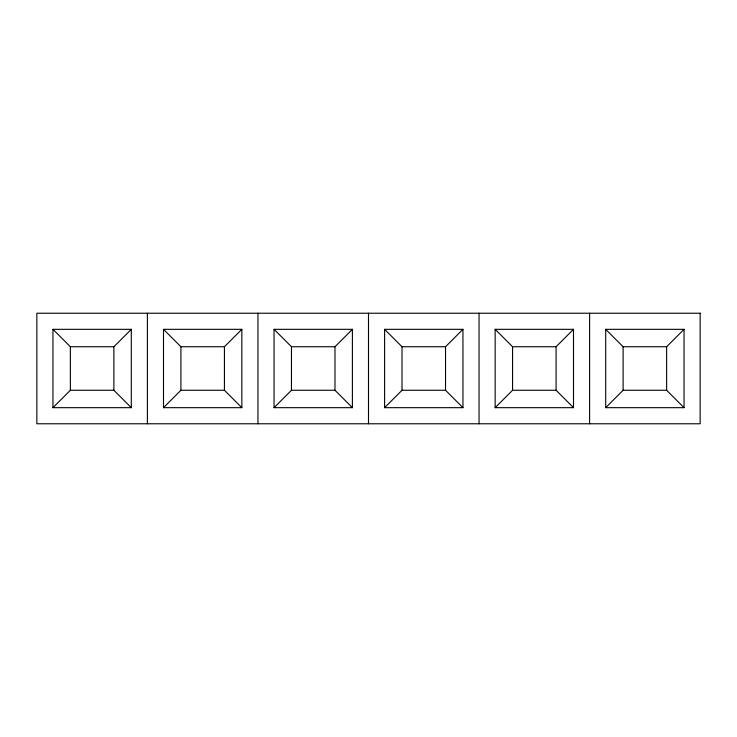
<?xml version="1.0" encoding="UTF-8"?>
<svg xmlns="http://www.w3.org/2000/svg" width="737" height="737" viewBox="0 0 737 737"><rect width="100%" height="100%" fill="white"/><g stroke="black" fill="none" stroke-linecap="round" stroke-linejoin="round"><path stroke-width="1.11" d="M52.953 407.672L70.365 390.26L70.365 346.74L52.953 329.328L131.297 329.328L131.297 407.672L52.953 407.672L52.953 329.328M70.365 346.74L113.885 346.74L131.297 329.328M163.503 407.672L180.915 390.26L180.915 346.74L163.503 329.328L163.503 407.672L241.847 407.672L241.847 329.328L163.503 329.328M241.847 407.672L224.435 390.26L224.435 346.74L241.847 329.328M274.053 407.672L291.465 390.26L291.465 346.74L274.053 329.328L274.053 407.672L352.397 407.672L352.397 329.328L274.053 329.328M291.465 346.74L334.985 346.74L352.397 329.328M384.603 407.672L402.015 390.26L402.015 346.74L384.603 329.328L462.947 329.328L462.947 407.672L384.603 407.672L384.603 329.328M462.947 407.672L445.535 390.26L445.535 346.74L462.947 329.328M495.153 407.672L512.565 390.26L512.565 346.74L495.153 329.328L573.497 329.328L573.497 407.672L495.153 407.672L495.153 329.328M573.497 407.672L556.085 390.26L556.085 346.74L573.497 329.328M605.703 407.672L623.115 390.26L666.635 390.26L684.047 407.672L684.047 329.328L605.703 329.328L605.703 407.672L684.047 407.672M605.703 329.328L623.115 346.74L666.635 346.74L684.047 329.328M180.915 346.74L224.435 346.74M402.015 346.74L445.535 346.74M512.565 346.74L556.085 346.74M70.365 390.26L113.885 390.26L131.297 407.672M180.915 390.26L224.435 390.26M291.465 390.26L334.985 390.26L352.397 407.672M402.015 390.26L445.535 390.26M512.565 390.26L556.085 390.26M666.635 346.74L666.635 390.26M623.115 346.74L623.115 390.26M589.6 313.225L589.6 423.775M479.05 313.225L479.05 423.775M368.5 313.225L368.5 423.775M334.985 346.74L334.985 390.26M257.95 313.225L257.95 423.775M147.4 313.225L147.4 423.775M113.885 346.74L113.885 390.26M700.15 313.225L36.85 313.225L36.85 423.775L700.15 423.775L700.15 313.225"/></g></svg>
